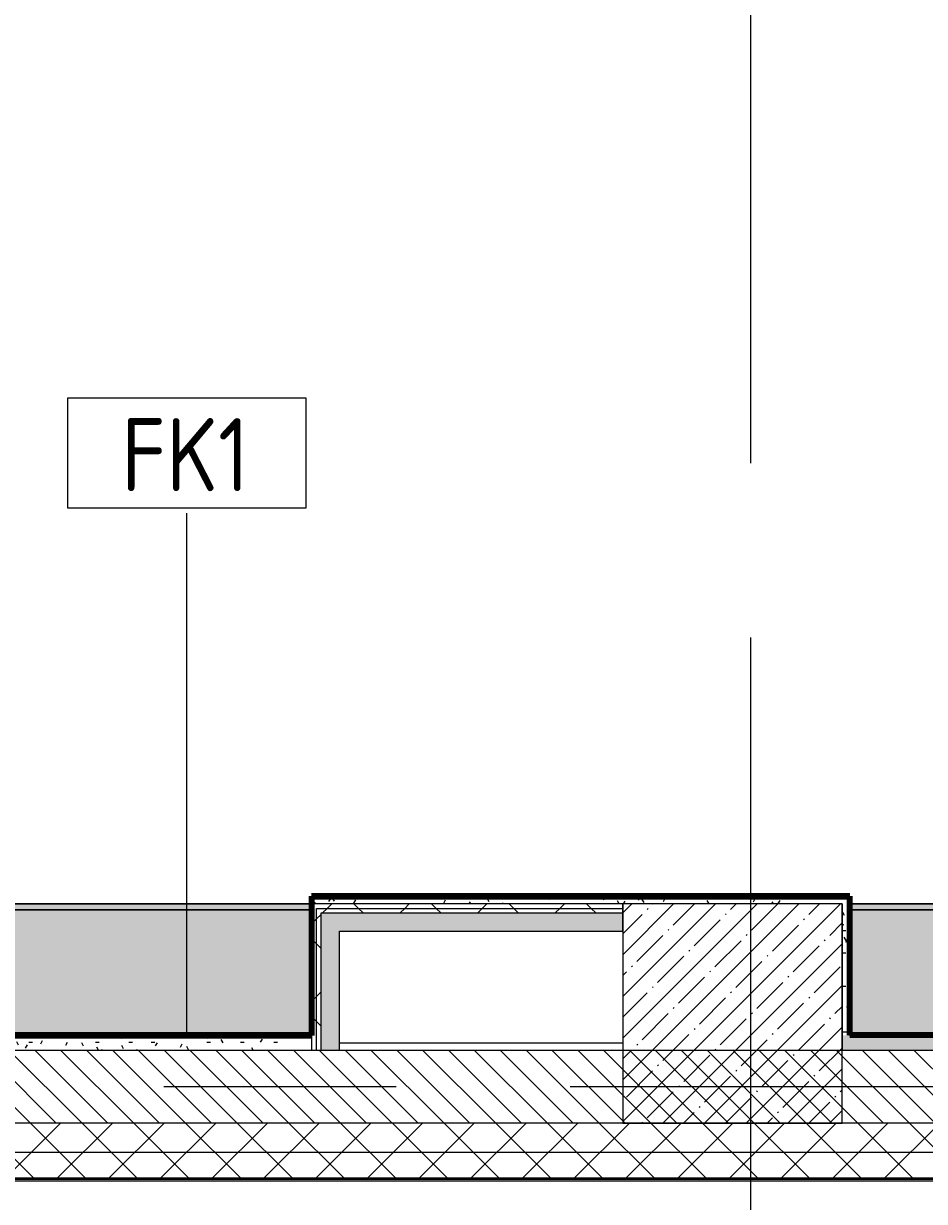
# Model space of a CAD drawing. Header units: millimetres. Extents: x -3245 to 186632, y -8553 to 29000.
# Drawn here: x 6021 to 8485, y -314 to 2908 of the extents above; entities that cross this region are included whole.
import ezdxf

# ---------------------------------------------------------------- set-up
doc = ezdxf.new("R2010")
doc.units = ezdxf.units.MM
doc.linetypes.add('Осевая', pattern=[3175, 635, -476.25, 1587.5, -476.25])
for name, color, linetype, lineweight in [('A-WALL', 7, 'Continuous', 9), ('A-WALL-IDEN', 7, 'Continuous', 9), ('I-WALL', 7, 'Continuous', 9), ('S-COLS', 7, 'Continuous', 9), ('Оси', 7, 'Continuous', 9), ('Оси-2', 7, 'Осевая', 9)]:
    doc.layers.add(name, color=color, linetype=linetype, lineweight=lineweight)
for name, color, linetype, lineweight, true_color in [('A-WALL-1', 7, 'Continuous', 9, 0xc0c0c0), ('A-WALL-4', 7, 'Continuous', 9, 0xff80c0), ('I-WALL-10', 7, 'Continuous', 80, 0xff80c0), ('I-WALL-5', 7, 'Continuous', 9, 0xc0c0c0), ('S-WALL-ANLY-1', 7, 'Continuous', 5, 0x008040), ('Знаки-2', 9, 'Continuous', 9, 0x808080), ('Знаки-3', 7, 'Continuous', 9, 0xd1cabb), ('Знаки-5', 7, 'Continuous', 9, 0xc1bbaf), ('Знаки-6', 7, 'Continuous', 9, 0xaba79f), ('Знаки-8', 7, 'Continuous', 9, 0xccc5b7)]:
    doc.layers.add(name, color=color, linetype=linetype, lineweight=lineweight, true_color=true_color)
doc.layers.add('Знаки-4', color=7, linetype='Continuous', lineweight=9, transparency=0.5)
doc.styles.add('GOST Common', font='GOST_Common.ttf', dxfattribs={"width": 0.9, "height": 200})
pattern_1 = [(0, (0, 0), (121.92, 30.48), [10.058, -81.382, 10.058, -81.382, -487.68]), (0, (0, 0), (121.92, 30.48), [-182.88, 10.058, -172.822, 10.058, -81.382, -213.36]), (0, (0, 0), (121.92, 30.48), [-457.2, 10.058, -50.902, 10.058, -142.342]), (120, (45.72, 15.24), (-87.356454, 90.34582), [10.058, -81.382, 10.058, -81.382, -487.68]), (120, (45.72, 15.24), (-87.356454, 90.34582), [-182.88, 10.058, -172.822, 10.058, -81.382, -213.36]), (120, (45.72, 15.24), (-87.356454, 90.34582), [-457.2, 10.058, -50.902, 10.058, -142.342]), (240, (60.96, 76.2), (-34.563546, -120.82582), [10.058, -81.382, 10.058, -81.382, -487.68]), (240, (60.96, 76.2), (-34.563546, -120.82582), [-182.88, 10.058, -172.822, 10.058, -81.382, -213.36]), (240, (60.96, 76.2), (-34.563546, -120.82582), [-457.2, 10.058, -50.902, 10.058, -142.342])]
pattern_2 = [(45, (0, 0), (-106.066, 106.066), []), (135, (0, 0), (-106.066, -106.066), [])]

# ---------------------------------------------------------------- blocks, each defined once
blk = doc.blocks.new('Зашивка без перфорации М3 - М3_18-31130136-План отделки стен 2 этажа в осях 1-12')
at = {"layer": 'Знаки-4'}
for points in [[(1750, 180), (-430, 180), (-430, -179.9), (1770.2, -179.9), (1770.2, 180)], [(1770, -163.9), (-430, -163.9), (-430, -179.9), (1770, -179.9)]]:
    blk.add_hatch(color=256, dxfattribs=at).paths.add_polyline_path(points)
at = {"layer": 'Знаки-2'}
for p, q in [((1770.2, 180), (1750, 180)), ((1770.2, -179.9), (1770.2, 180)), ((-430, -179.9), (1770.2, -179.9))]:
    blk.add_line(p, q, dxfattribs=at)
at = {"layer": 'Знаки-3'}
blk.add_line((1770, -164.9), (1770, -179.9), dxfattribs=at)
at = {"layer": 'Знаки-5'}
for p, q in [((-430, 180), (1750, 180)), ((1770.2, 178.5), (1770.2, -179.9)), ((1770, -163.9), (-430, -163.9)), ((-430, -163.9), (-430, -179.9)), ((-430, -179.9), (1770, -179.9)), ((1770, -179.9), (1770, -163.9))]:
    blk.add_line(p, q, dxfattribs=at)
at = {"layer": 'Знаки-6'}
for p, q in [((1750, 180), (1770, 180)), ((-430, -163.9), (1770, -163.9)), ((1770, -179.9), (-430, -179.9)), ((1770, -179.9), (-430, -179.9))]:
    blk.add_line(p, q, dxfattribs=at)
at = {"layer": 'Знаки-8'}
blk.add_line((-430, -163.9), (-430, -179.9), dxfattribs=at)
blk = doc.blocks.new('Зашивка без перфорации М3 - М3_2-30966967-План отделки стен 2 этажа в осях 1-12')
at = {"layer": 'Знаки-4'}
for points in [[(-134.4, 180), (-430, 180), (-430, -179.9), (-133.4, -179.9), (-133.4, 180)], [(-133.4, -163.9), (-430, -163.9), (-430, -179.9), (-133.4, -179.9)]]:
    blk.add_hatch(color=256, dxfattribs=at).paths.add_polyline_path(points)
at = {"layer": 'Знаки-2'}
for p, q in [((-413.4, 180), (-430, 180)), ((-430, 180), (-430, -179.9)), ((-430, -179.9), (-133.4, -179.9))]:
    blk.add_line(p, q, dxfattribs=at)
at = {"layer": 'Знаки-3'}
blk.add_line((-430, -163.9), (-430, -179.9), dxfattribs=at)
at = {"layer": 'Знаки-5'}
for p, q in [((-413.4, 180), (-134.4, 180)), ((-133.4, -163.9), (-430, -163.9)), ((-430, -163.9), (-430, -179.9)), ((-430, -179.9), (-133.4, -179.9))]:
    blk.add_line(p, q, dxfattribs=at)
at = {"layer": 'Знаки-6'}
for p, q in [((-430, -179.9), (-430, 180)), ((-430, 180), (-413.4, 180)), ((-430, -163.9), (-133.4, -163.9)), ((-133.4, -179.9), (-430, -179.9)), ((-133.4, -179.9), (-430, -179.9))]:
    blk.add_line(p, q, dxfattribs=at)
blk = doc.blocks.new('М_стена_0001 - Типоразмер_без рамки-25382661-План отделки стен 2 этажа в осях 1-12')
at = {"layer": 'A-WALL-IDEN'}
for p, q in [((3.258, 1.523), (-3.273, 1.523)), ((-3.273, 1.523), (-3.273, -1.477)), ((3.258, -1.477), (3.258, 1.523)), ((-3.273, -1.477), (3.258, -1.477))]:
    blk.add_line(p, q, dxfattribs=at)

msp = doc.modelspace()

# ---------------------------------------------------------------- hatches: boundary and pattern name
at = {"layer": 'A-WALL'}
h = msp.add_hatch(dxfattribs=at)
h.set_pattern_fill('FP_18', color=256, style=0, pattern_type=2)
h.set_pattern_definition([(135, (0, 0), (-35.35534, -35.35534), [])])
h.paths.add_polyline_path([(11925.7, -100), (12160, -100), (12160, 100), (11660, 100), (11660, -100)])
h.paths.add_polyline_path([(4880.6, -100), (8560, -100), (8560, 100), (4630, 100), (4630, -100)])
h = msp.add_hatch(dxfattribs=at)
h.set_pattern_fill('FP_14', color=256, style=0, pattern_type=2)
h.set_pattern_definition([(45, (0, 0), (-70.71068, 70.71068), []), (135, (0, 0), (-70.71068, -70.71068), [])])
h.paths.add_polyline_path([(24810, -250), (26409.7, -250), (26409.7, -100), (24810, -100), (24810, -168.8)])
h.paths.add_polyline_path([(38887.7, -250), (38887.7, -100), (37990, -100), (37990, -250), (38540, -250)])
h.paths.add_polyline_path([(33010, -250), (33870, -250), (33870, -100), (33010, -100)])
h.paths.add_polyline_path([(34770, -250), (35890, -250), (35890, -100), (34770, -100)])
h.paths.add_polyline_path([(29209.7, -250), (30910, -250), (30910, -100), (29209.7, -100), (29209.7, -168.8)])
h.paths.add_polyline_path([(21654.7, -250), (22710, -250), (22710, -100), (21610, -100), (21610, -250)])
h.paths.add_polyline_path([(18299.9, -250), (18810, -250), (18810, -100), (18160, -100), (18160, -250)])
h.paths.add_polyline_path([(8560, -250), (8560, -100), (4630, -100), (4630, -250), (8235.4, -250)])
h.paths.add_polyline_path([(11660, -250), (13010, -250), (13010, -100), (11660, -100), (11660, -168.8)])
h.paths.add_polyline_path([(16957.9, -250), (17260, -250), (17260, -100), (16110, -100), (16110, -250), (16287, -250)])
h.paths.add_polyline_path([(3730, -250), (3730, -100), (-260, -100), (-260, -250), (3538.6, -250)])
at = {"layer": 'I-WALL'}
h = msp.add_hatch(dxfattribs=at)
h.set_pattern_fill('FP_89', color=256, style=0, pattern_type=2)
h.set_pattern_definition(pattern_1)
h.paths.add_polyline_path([(8280, 520), (8260, 500), (8279.7, 500)])
h.paths.add_polyline_path([(6893.5, 500), (8259.7, 500), (8280, 520), (6809, 520), (6810, 500)])
h = msp.add_hatch(dxfattribs=at)
h.set_pattern_fill('FP_90', color=256, style=0, pattern_type=2)
h.set_pattern_definition(pattern_2)
h.paths.add_polyline_path([(6810, 487.5), (7660, 487.5), (7660, 500), (6810, 500)])
h = msp.add_hatch(dxfattribs=at)
h.set_pattern_fill('FP_90', color=256, style=0, pattern_type=2)
h.set_pattern_definition(pattern_2)
h.paths.add_polyline_path([(6822.5, 100), (6822.5, 487.5), (6810, 487.5), (6810, 100)])
h = msp.add_hatch(dxfattribs=at)
h.set_pattern_fill('FP_90', color=256, style=0, pattern_type=2)
h.set_pattern_definition(pattern_2)
h.paths.add_polyline_path([(6822.5, 475), (7660, 475), (7660, 487.5), (6822.5, 487.5)])
h = msp.add_hatch(dxfattribs=at)
h.set_pattern_fill('FP_89', color=256, style=0, pattern_type=2)
h.set_pattern_definition(pattern_1)
h.paths.add_polyline_path([(8279.7, 150), (8279.7, 500), (8259.7, 500), (8259.7, 150)])
h = msp.add_hatch(dxfattribs=at)
h.set_pattern_fill('FP_89', color=256, style=0, pattern_type=2)
h.set_pattern_definition(pattern_1)
h.paths.add_polyline_path([(8280, 140), (8280, 500), (8260, 500), (8260, 140)])
h = msp.add_hatch(dxfattribs=at)
h.set_pattern_fill('FP_90', color=256, style=0, pattern_type=2)
h.set_pattern_definition(pattern_2)
h.paths.add_polyline_path([(6822.5, 100), (6835, 100), (6835, 475), (6822.5, 475), (6822.5, 425)])
for points in [[(6835, 425), (7660, 425), (7660, 475), (6835, 475)], [(6835, 100), (6885, 100), (6885, 425), (6835, 425)]]:
    msp.add_hatch(color=256, dxfattribs=at).paths.add_polyline_path(points)
h = msp.add_hatch(dxfattribs=at)
h.set_pattern_fill('FP_89', color=256, style=0, pattern_type=2)
h.set_pattern_definition(pattern_1)
h.paths.add_polyline_path([(6810, 100), (6810, 140), (4630, 140), (4630, 100), (5551.5, 100)])
h = msp.add_hatch(dxfattribs=at)
h.set_pattern_fill('FP_89', color=256, style=0, pattern_type=2)
h.set_pattern_definition(pattern_1)
h.paths.add_polyline_path([(12160, 100), (12160, 140), (11660, 140), (11660, 100), (11925.7, 100)])
h.paths.add_polyline_path([(8260, 100), (8560, 100), (8560, 140), (8260, 140)])
at = {"layer": 'S-COLS'}
h = msp.add_hatch(dxfattribs=at)
h.set_pattern_fill('FP_17', color=256, style=0, pattern_type=2)
h.set_pattern_definition([(45, (0, 0), (-57.0246, 57.0246), []), (45, (57.025, 0), (-57.0246, 57.0246), [100.806, -20.161, 3.353, -16.808])])
h.paths.add_polyline_path([(7660, -100), (8260, -100), (8260, 500), (7660, 500)])

# ---------------------------------------------------------------- linework, layer by layer
at = {"layer": 'A-WALL'}
for p, q in [((6809, 500), (6810, 500)), ((6822.5, 487.5), (7660, 487.5)), ((6822.5, 100), (6822.5, 487.5)), ((8280, 140), (8280, 500)), ((6835, 475), (7660, 475)), ((6835, 100), (6835, 475)), ((6810, 100), (6810, 140)), ((8281, 140), (8280, 140)), ((4630, 100), (6810, 100)), ((6885, 100), (8560, 100)), ((4630, -250), (8560, -250)), ((4630, -253), (8560, -253))]:
    msp.add_line(p, q, dxfattribs=at)
at = {"layer": 'A-WALL-1'}
for p, q in [((18810, -100), (-110, -100)), ((-268, -258), (18160, -258))]:
    msp.add_line(p, q, dxfattribs=at)
at = {"layer": 'A-WALL-4'}
msp.add_line((8281, 140), (8560, 140), dxfattribs=at)
at = {"layer": 'A-WALL-IDEN'}
msp.add_line((6467.5, 140.5), (6467.5, 1569), dxfattribs=at)
at = {"layer": 'I-WALL-10'}
for p, q in [((6810, 520.5), (6809, 520.5)), ((6809, 520.5), (6809, 141)), ((8281, 521), (6810, 521)), ((6810, 521), (6810, 520)), ((6810, 520), (8279.7, 520)), ((7639.5, 521), (7639.5, 520)), ((8279.7, 520), (8279.7, 150)), ((8280, 521), (8280, 500)), ((8280.7, 150), (8280.7, 520)), ((8281, 141), (8281, 521)), ((6810, 140), (6810, 500)), ((6809, 141), (4630, 141)), ((4630, 140), (6810, 140)), ((8279.7, 150), (8280.7, 150)), ((11659, 141), (8281, 141))]:
    msp.add_line(p, q, dxfattribs=at)
at = {"layer": 'I-WALL-5'}
for p, q in [((8280, 520), (8279.7, 520)), ((8259.7, 500), (6810, 500)), ((7660, 425), (7660, 500)), ((8259.7, 500), (8259.7, 150)), ((8260, 500), (8260, 100)), ((6885, 425), (7660, 425)), ((6885, 100), (6885, 425)), ((8259.7, 150), (8279.7, 150)), ((6810, 100), (6885, 100)), ((6885, 120), (7660, 120))]:
    msp.add_line(p, q, dxfattribs=at)
at = {"layer": 'S-COLS'}
for p, q in [((8260, 500), (7660, 500)), ((7660, 500), (7660, -100)), ((8260, -100), (8260, 500)), ((7660, -100), (8260, -100))]:
    msp.add_line(p, q, dxfattribs=at)
at = {"layer": 'S-WALL-ANLY-1'}
msp.add_line((4630, -179), (8560, -179), dxfattribs=at)
at = {"layer": 'Оси'}
msp.add_line((8010, -1906.3), (8010, 593.7), dxfattribs=at)
at = {"layer": 'Оси-2'}
for p, q in [((8010, 593.7), (8010, 24898.1)), ((55, 0), (35770, 0))]:
    msp.add_line(p, q, dxfattribs=at)

# ---------------------------------------------------------------- block references
at = {"layer": 'A-WALL-IDEN', "xscale": 99.99999999999993, "yscale": 99.99999999999993, "zscale": 99.99999999999993}
msp.add_blockref('М_стена_0001 - Типоразмер_без рамки-25382661-План отделки стен 2 этажа в осях 1-12', (6468.3, 1730.6), dxfattribs=at)
at = {"layer": 'Знаки-3', "rotation": 180}
for name, p in [('Зашивка без перфорации М3 - М3_18-31130136-План отделки стен 2 этажа в осях 1-12', (6380, 320)), ('Зашивка без перфорации М3 - М3_2-30966967-План отделки стен 2 этажа в осях 1-12', (8146.6, 320))]:
    msp.add_blockref(name, p, dxfattribs=at)

# ---------------------------------------------------------------- texts
at = {"layer": 'A-WALL-IDEN', "insert": (6288.1, 1828.6), "char_height": 200, "width": 447.342, "attachment_point": 1, "style": 'GOST Common'}
msp.add_mtext('FK1', dxfattribs=at)

doc.saveas('drawing.dxf')
